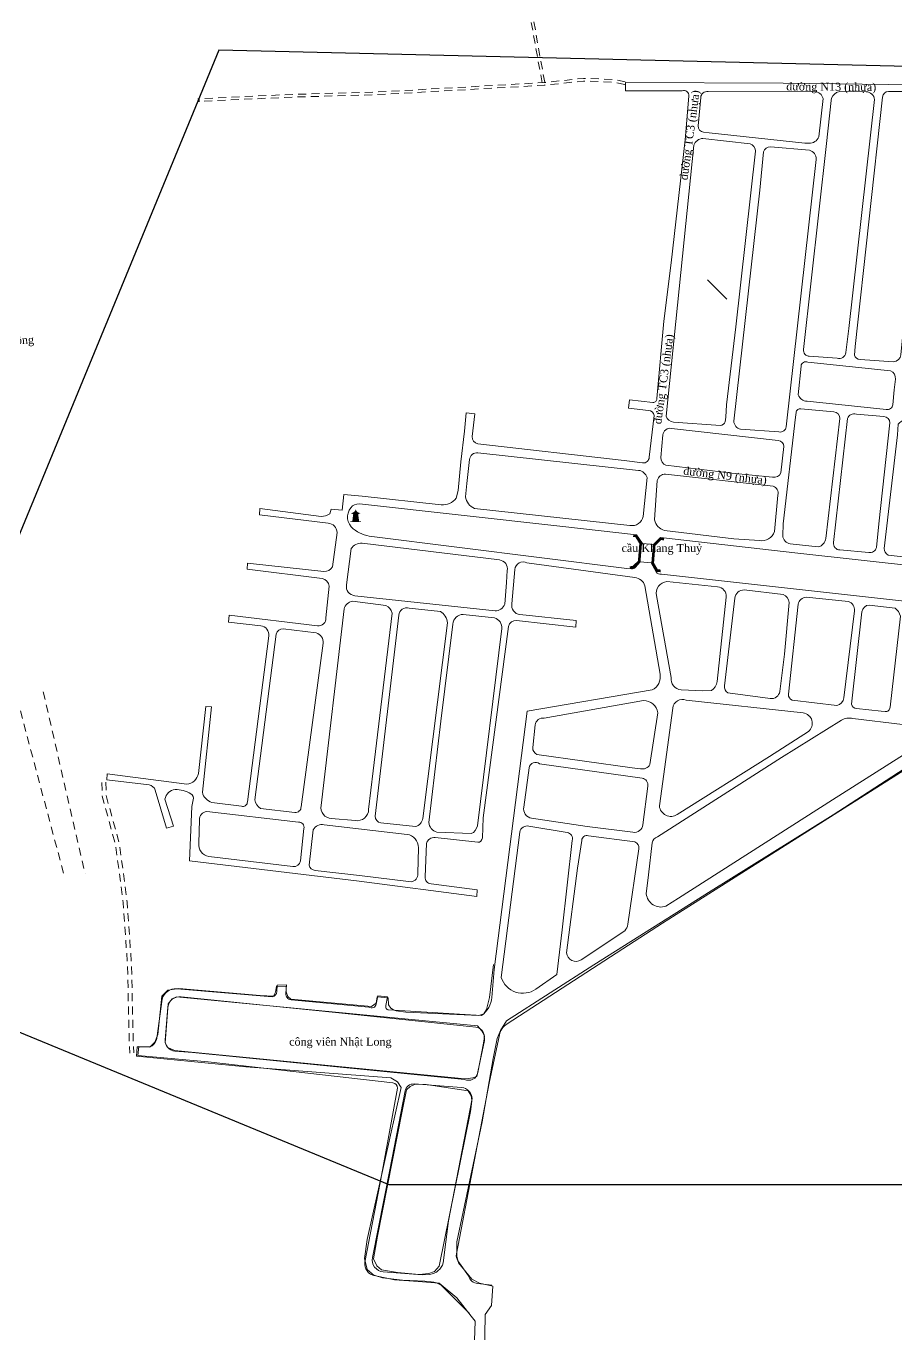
# Model space of a CAD drawing. Header units: metres. Extents: x 556238 to 587446, y 1177111 to 1219372.
# Drawn here: x 576686 to 577338, y 1204942 to 1205923 of the extents above; entities that cross this region are included whole.
import ezdxf

# ---------------------------------------------------------------- set-up
doc = ezdxf.new("R2010")
doc.units = ezdxf.units.M
doc.header["$MEASUREMENT"] = 0
doc.linetypes.add('Xr_Nen GT$0$MON', pattern=[10, 6, -4])
for name, color, linetype, lineweight in [('CNTV-TEXT', 40, 'Continuous', 20), ('Xr_Nen GT$0$CAU-CONG', 4, 'Continuous', 0), ('Xr_Nen GT$0$DUONG BT-NEN BT', 38, 'Continuous', 0), ('Xr_Nen GT$0$DUONG NHUA', 38, 'Continuous', 0), ('Xr_Nen GT$0$DUONG_DA', 38, 'Xr_Nen GT$0$MON', 0), ('Xr_Nen GT$1$SONG_HO', 250, 'Continuous', 0)]:
    doc.layers.add(name, color=color, linetype=linetype, lineweight=lineweight)
doc.layers.add('VUNG DAN CU', color=8, linetype='Continuous')
doc.styles.add('ARIAL', font='arial.ttf')
doc.styles.add('Xr_Nen GT$0$Style-Times New Roman IF', font='times.ttf')

# ---------------------------------------------------------------- blocks, each defined once
blk = doc.blocks.new('*U13', base_point=(4, 1))
at = {"color": 0}
for points in [[(4, 0), (4, 1), (3.992, 0.942)], [(3.74, 0.039), (3.599, 0.039), (3.599, 0)], [(3.74, 0.039), (3.599, 0), (4, 0)], [(3.65, 0.678), (3.619, 0.68), (3.814, 0.582)], [(3.708, 0.68), (3.65, 0.678), (3.814, 0.582)], [(3.765, 0.693), (3.708, 0.68), (3.814, 0.582)], [(3.814, 0.582), (3.74, 0.039), (4, 0)], [(3.82, 0.716), (3.765, 0.693), (3.814, 0.582)], [(3.814, 0.582), (4, 0), (3.948, 0.834)], [(3.814, 0.582), (3.948, 0.834), (3.912, 0.787)], [(3.912, 0.787), (3.869, 0.747), (3.814, 0.582)], [(3.869, 0.747), (3.82, 0.716), (3.814, 0.582)], [(4, 0), (3.975, 0.886), (3.948, 0.834)], [(4, 0), (3.992, 0.942), (3.975, 0.886)]]:
    blk.add_solid(points, dxfattribs=at)
blk = doc.blocks.new('Xr_Nen GT$0$chua')
at = {"linetype": 'Continuous'}
blk.add_blockref('*U13', (0, 1), dxfattribs=at)
at = {"linetype": 'Continuous', "xscale": -1}
blk.add_blockref('*U13', (0, 1), dxfattribs=at)

msp = doc.modelspace()

# ---------------------------------------------------------------- linework, layer by layer
at = {"layer": 'VUNG DAN CU', "ltscale": 5}
msp.add_lwpolyline([(576830.13069, 1205904.59098), (576549.0182, 1205222.34413), (576957.79851, 1205053.9106), (578708.6373, 1205053.9106), (578708.6373, 1205860.20738)], close=True, dxfattribs=at)
at = {"layer": 'Xr_Nen GT$0$CAU-CONG', "const_width": 2, "flags": 128}
for points in [[(577141.00974, 1205540.5538), (577143.18968, 1205540.32043), (577146.61528, 1205534.74542), (577145.50872, 1205521.16058), (577141.24389, 1205517.0032), (577138.51337, 1205516.32762)], [(577161.54519, 1205514.08611), (577158.93335, 1205514.16519), (577155.60918, 1205519.83272), (577156.71487, 1205533.4192), (577161.57922, 1205538.2003), (577164.22008, 1205537.9718)]]:
    msp.add_lwpolyline(points, dxfattribs=at)
at = {"layer": 'Xr_Nen GT$0$DUONG NHUA', "flags": 128}
for points in [[(576860.79895, 1205555.99767), (576861.11435, 1205560.8823), (576907.00452, 1205554.73714, 0.098428912), (576913.47008, 1205556.78548), (576914.4317, 1205560.42031), (576922.78981, 1205559.55373), (576923.97256, 1205571.45017), (576937.69233, 1205570.18957), (576997.01374, 1205563.6439, 0.272799286), (577008.23306, 1205568.69106), (577009.73371, 1205574.46652), (577011.62611, 1205595.73829), (577014.38792, 1205618.86815), (577015.65217, 1205632.60629), (577022.11773, 1205631.73971), (577020.30417, 1205614.87978, 0.402101315), (577024.56208, 1205609.36488), (577134.12891, 1205596.73863), (577148.1052, 1205595.00207, 0.456765863), (577152.9547, 1205599.37101), (577156.69384, 1205630.68937, 0.368660946), (577152.55972, 1205634.42284), (577137.37513, 1205636.17043), (577138.24968, 1205642.36634), (577155.8193, 1205640.38047, 0.483444274), (577158.68918, 1205643.26578), (577164.06405, 1205701.23916), (577169.54171, 1205745.00818), (577179.98634, 1205837.40162), (577182.79088, 1205870.14675, 0.544563751), (577177.7035, 1205874.08625), (577135.15029, 1205874.07552), (577135.15029, 1205880.37777), (577253.36391, 1205879.7679), (577391.36656, 1205878.14916)], [(577269.65226, 1205834.9572), (577197.88003, 1205842.58966), (577193.83788, 1205843.06229, -0.377362834), (577189.62371, 1205847.74562), (577191.63632, 1205868.96037, -0.451534731), (577197.13526, 1205873.49445), (577277.1446, 1205873.78527, -0.286665703), (577283.4866, 1205868.34389), (577280.10774, 1205839.60806, -0.341073489), (577272.80145, 1205834.87665), (577269.65226, 1205834.9572)], [(577211.23444, 1205717.72514), (577196.66329, 1205732.34735, 7.886368327)], [(577214.86905, 1205587.45205), (577165.5096, 1205593.29209, -0.341203), (577161.74825, 1205599.16437), (577163.23704, 1205615.99817, -0.446210484), (577169.74142, 1205620.87328), (577249.84588, 1205611.86071, -0.365011852), (577254.07735, 1205607.39782), (577251.68378, 1205587.50092, -0.356432222), (577245.49792, 1205584.36214), (577214.86905, 1205587.45205)], [(577136.26572, 1205515.75095), (576944.87173, 1205539.78439, -0.137616786), (576931.03834, 1205545.60751, -0.411748877), (576929.1674, 1205561.43507, -0.24919172), (576935.63579, 1205564.31465), (577085.96914, 1205547.60358), (577143.58603, 1205541.06357), (577147.87696, 1205534.6645), (577156.1384, 1205533.76861), (577161.38992, 1205539.01584), (577264.47712, 1205527.42822), (577454.42127, 1205506.27298), (577459.86491, 1205508.00071), (577462.49076, 1205508.64064), (577555.92215, 1205498.0091, -0.430213813), (577563.98138, 1205487.29554), (577571.3935, 1205486.5544), (577577.0642, 1205492.67116, -0.265198093), (577584.02375, 1205494.86036), (577874.85642, 1205461.1913)], [(576847.16411, 1205337.58444), (576848.02883, 1205337.46064, 0.470546163), (576851.62819, 1205340.73015), (576867.80744, 1205465.23505, 0.432324453), (576861.63117, 1205472.76596), (576837.53299, 1205475.51812), (576838.05635, 1205480.7479), (576904.27379, 1205472.81973, 0.46961191), (576910.57559, 1205478.79639), (576912.89374, 1205502.53521, 0.35027435), (576907.70341, 1205508.39957), (576851.46748, 1205515.41274), (576851.7588, 1205519.87904), (576908.99911, 1205513.58419, 0.269272926), (576915.42323, 1205517.03065), (576918.90817, 1205542.86139, 0.382433035), (576912.27196, 1205549.88604), (576860.79895, 1205555.99767)], [(577098.12284, 1205476.80727), (577056.01138, 1205481.25544, -0.431492331), (577050.00721, 1205489.38964), (577052.14641, 1205515.05943, -0.537910562), (577061.35575, 1205520.09798), (577142.20174, 1205509.13179, -0.27850284), (577149.85083, 1205502.97077), (577161.11035, 1205436.52339, -0.324058409), (577155.29638, 1205424.75624), (577061.50944, 1205408.7669), (577036.78234, 1205215.1805), (577034.97643, 1205194.17413, -0.218449576), (577027.34229, 1205180.71317), (576957.56179, 1205184.88438, -0.517183721), (576955.59158, 1205188.05156), (576956.81297, 1205194.71686), (576949.57854, 1205195.37393), (576948.26327, 1205189.08422, -0.53684644), (576942.78642, 1205186.9013), (576884.37133, 1205192.47065, -0.417333632), (576880.59764, 1205197.08958), (576880.88069, 1205203.59378), (576873.99381, 1205203.40527), (576873.71076, 1205198.5035, -0.351242002), (576870.31435, 1205194.73295), (576798.65979, 1205200.59194, 0.362418167), (576787.6894, 1205192.86225), (576783.63231, 1205163.61525, -0.280475828), (576778.0588, 1205156.78938), (576770.12614, 1205157.40084), (576769.50527, 1205150.72247), (576822.15595, 1205145.79539), (576960.74505, 1205130.13972, -0.378537938), (576964.30089, 1205126.20271), (576951.12122, 1205055.14916), (576939.82693, 1204995.72176, 0.441037628), (576947.38265, 1204985.63566), (576952.90679, 1204983.93082), (576968.01824, 1204982.1793), (576984.82208, 1204981.27337), (576989.41588, 1204980.91099, -0.133799952), (576997.15294, 1204978.13278), (577017.87303, 1204957.3548)], [(577136.26572, 1205515.75095), (577139.6975, 1205515.5646, 0.194743601), (577142.58421, 1205516.55475), (577146.24792, 1205520.94913), (577154.43408, 1205520.21728), (577158.18248, 1205513.28628, 0.350165598), (577162.1487, 1205511.60291), (577553.48153, 1205468.01425), (577556.34952, 1205467.62423), (577561.79085, 1205473.53954), (577569.84402, 1205472.75663), (577573.8053, 1205466.2324, 0.091594738), (577577.91277, 1205464.83427), (577687.95997, 1205452.6706)], [(577293.79072, 1205413.20729), (577260.34135, 1205417.12572, -0.367809883), (577257.49623, 1205421.50515), (577264.74688, 1205488.97983, -0.340262199), (577270.71935, 1205494.32176), (577302.37237, 1205491.09775, -0.353108295), (577306.94804, 1205484.07143), (577298.95782, 1205418.7841, -0.323363502), (577293.79072, 1205413.20729, 0.934884763)], [(576947.61093, 1205330.08653), (576965.15386, 1205480.85606, -0.4600522), (576972.96516, 1205486.1156), (576996.45627, 1205483.61018, -0.23591273), (577001.73509, 1205475.17085), (576983.20967, 1205328.32677, -0.316936981), (576977.78759, 1205322.3807), (576951.73548, 1205325.15552, -0.404122565), (576947.61093, 1205330.08653, -8.927891459)], [(577098.12284, 1205476.80727), (577097.9608, 1205471.953), (577053.57313, 1205476.80153, 0.390811098), (577047.55939, 1205472.35835), (577028.57897, 1205328.89669), (577027.92629, 1205313.82635, -0.408004574), (577024.36611, 1205310.49143), (576992.5308, 1205313.9953, 0.364553344), (576985.92002, 1205309.57341), (576984.89319, 1205284.5678, 0.416531931), (576989.45274, 1205279.40387), (577024.06272, 1205274.90971), (577023.83391, 1205269.73808), (576935.42466, 1205281.31966), (576808.32784, 1205296.58924), (576810.03894, 1205337.44807)], [(576861.57603, 1205335.97731), (576887.31694, 1205332.9195, 0.462364346), (576891.92124, 1205337.21329), (576908.40574, 1205459.92204, 0.381026392), (576903.26904, 1205467.51888), (576878.59988, 1205470.47473, 0.384138354), (576873.14099, 1205466.62465), (576857.18588, 1205342.42057, 0.233163909), (576861.57603, 1205335.97731)], [(576746.43943, 1205361.81749), (576806.28294, 1205354.09346, 0.326437273), (576814.94034, 1205362.09097), (576820.56917, 1205412.36812), (576824.86653, 1205412.06149), (576817.89966, 1205348.0051, 0.262134746), (576824.97738, 1205340.32178), (576847.16411, 1205337.58444)], [(577163.04422, 1205249.80757), (577346.174, 1205365.89218, -0.27761965), (577357.65832, 1205366.1606), (577385.32771, 1205353.38495, -0.391827431), (577387.58131, 1205346.61943), (577386.6778, 1205342.85856)], [(576746.19393, 1205357.34266), (576746.19393, 1205357.34266), (576777.95778, 1205353.5175, -0.310586674), (576782.50412, 1205349.5129), (576791.06373, 1205321.00931), (576796.14834, 1205322.62314), (576789.80531, 1205342.7914, -0.324562609), (576797.52482, 1205350.18734, -0.117548582), (576809.26229, 1205346.97606, -0.401294544), (576810.87747, 1205342.31393), (576810.03894, 1205337.44807)], [(576885.68155, 1205292.32143), (576822.7426, 1205299.75853, -0.403088821), (576815.19026, 1205309.97808), (576815.69367, 1205327.28739, -0.368850824), (576821.14296, 1205333.67091), (576889.94165, 1205325.68753, -0.511679509), (576894.02975, 1205320.78598), (576891.48501, 1205296.57346, -0.394978845), (576885.68155, 1205292.32143)], [(576902.3676, 1205289.31112, -0.285005636), (576897.97933, 1205293.39178), (576901.02692, 1205319.90051, -0.351946179), (576909.30567, 1205323.53647), (576971.37424, 1205316.37474, -0.390372429), (576979.91439, 1205306.47021), (576979.39565, 1205287.05819, -0.40360597), (576974.40596, 1205280.91567), (576935.74346, 1205285.51897), (576902.3676, 1205289.31112)], [(577034.92831, 1204978.46206), (577024.47623, 1204979.54993, -0.304208288), (577017.50816, 1204985.35188), (577009.52392, 1204996.73821, -0.210001315), (577008.50775, 1205001.81491), (577033.00902, 1205129.90883), (577040.6738, 1205166.04472, -0.202281024), (577046.51647, 1205174.43666), (577137.44895, 1205233.31638), (577163.04422, 1205249.80757)]]:
    msp.add_lwpolyline(points, format="xyb", dxfattribs=at)
for points in [[(577302.61109, 1205695.84659), (577300.46496, 1205677.76515, -0.468091369), (577293.89244, 1205673.48656), (577273.07943, 1205674.97909, -0.415125528), (577268.69774, 1205680.05369), (577285.9143, 1205834.60815), (577289.41503, 1205866.78389, -0.243431812), (577293.36909, 1205872.74146), (577296.82105, 1205873.80756), (577315.64991, 1205873.43129, -0.384647733), (577321.98896, 1205867.47371)], [(577307.37411, 1205682.27835), (577327.94918, 1205869.4173, -0.359941982), (577332.35169, 1205873.68869), (577356.48326, 1205873.49743, -0.516819662), (577360.43914, 1205867.8235), (577341.71212, 1205676.12683, -0.371974729), (577336.2023, 1205670.8776), (577311.15186, 1205672.54199, -0.314735526), (577306.9234, 1205675.93478)], [(577210.89177, 1205638.56233), (577210.49414, 1205629.34698), (577209.94891, 1205625.9536, -0.323756234), (577206.36316, 1205623.167), (577171.24637, 1205625.68246, -0.309978024), (577165.72414, 1205630.08161), (577186.57324, 1205833.22346, -0.317156241), (577193.33806, 1205838.38051), (577228.64384, 1205834.37055, -0.315146864), (577232.80299, 1205828.81291), (577217.9, 1205696.99544)], [(577235.86349, 1205799.48759), (577238.82924, 1205828.31391, -0.35907468), (577243.86326, 1205832.03393), (577273.18956, 1205829.57209, -0.364121896), (577278.11874, 1205822.70846), (577255.74522, 1205622.10518, -0.421897653), (577250.34295, 1205618.22421), (577221.5878, 1205620.26492, -0.347187742), (577216.47398, 1205626.33591)], [(577336.71281, 1205649.78158), (577335.73961, 1205638.67331, -0.450651007), (577330.69297, 1205635.21279), (577271.41974, 1205641.244, -0.303314874), (577264.84427, 1205646.01889), (577266.86825, 1205667.67388, -0.522329859), (577271.91489, 1205670.54119), (577334.06623, 1205664.11448, -0.314690079), (577337.72751, 1205657.88552)], [(577253.47615, 1205549.27929), (577262.82807, 1205629.42398), (577263.19164, 1205632.81451, -0.435147584), (577266.82734, 1205635.53904), (577291.53872, 1205633.4001, -0.405624319), (577295.90095, 1205628.36344), (577285.38298, 1205538.35311, -0.3127878), (577279.7784, 1205531.99663), (577258.80468, 1205534.43344, -0.368406959), (577253.19543, 1205540.46452)], [(577325.29459, 1205549.22324), (577323.35428, 1205531.54215, -0.430046509), (577317.61097, 1205527.89737), (577296.08384, 1205529.73636, -0.441406408), (577291.22276, 1205535.34204), (577301.66341, 1205628.42123, -0.37506389), (577308.35183, 1205631.60727), (577329.03923, 1205629.89769, -0.385806436), (577333.47225, 1205625.15748)], [(577339.23165, 1205615.99248), (577339.72389, 1205624.00952, -0.205250219), (577344.79404, 1205627.10813), (577371.28056, 1205624.15572, -0.459568837), (577375.23184, 1205619.34628), (577366.02559, 1205529.96669, -0.355528227), (577358.9236, 1205522.94939), (577332.21256, 1205525.93842, -0.256304698), (577329.19316, 1205530.92756)], [(577016.12362, 1205579.47434), (577018.21763, 1205597.54872, -0.408221579), (577024.54449, 1205602.66824), (577145.06612, 1205589.45243, -0.311342909), (577151.37421, 1205583.99879), (577148.51139, 1205554.96077, -0.415599338), (577138.53254, 1205548.14827), (577021.96263, 1205560.91953, -0.280055121), (577015.32977, 1205569.68325)], [(577216.49346, 1205538.03907), (577164.54416, 1205544.45602, -0.307013498), (577157.03716, 1205552.35767), (577159.06035, 1205581.8169, -0.35738387), (577165.21888, 1205586.6935), (577245.92532, 1205577.5889, -0.408948848), (577249.5205, 1205570.92894), (577246.85444, 1205543.50693, -0.374495582), (577235.73956, 1205536.75093)], [(577045.93795, 1205505.35353), (577044.71917, 1205489.08867, -0.305819918), (577037.40703, 1205484.04393), (576932.13246, 1205495.43805, -0.429021117), (576925.95199, 1205503.52702), (576929.43394, 1205530.75105, -0.245441858), (576937.70354, 1205534.92597), (577040.72311, 1205522.22547, -0.433616174), (577046.55551, 1205514.22351)], [(577193.3026, 1205424.04766), (577176.97602, 1205424.95956, -0.43847361), (577169.47193, 1205434.07869), (577158.41513, 1205495.55685, -0.430856765), (577166.16384, 1205506.05827), (577204.29698, 1205502.18273, -0.409656171), (577210.71234, 1205494.43983), (577203.91396, 1205431.06453, -0.230419909), (577199.65832, 1205424.27363)], [(577254.41992, 1205451.56913), (577250.89655, 1205423.64816, -0.432170633), (577243.72833, 1205418.42815), (577211.89657, 1205422.5556, -0.255900571), (577209.46666, 1205427.7756), (577217.2877, 1205493.55696, -0.374775147), (577224.21717, 1205499.82484), (577253.44013, 1205496.25101, -0.271151344), (577258.0062, 1205490.47205)], [(576946.08094, 1205364.08568), (576942.57657, 1205335.22251, -0.460142691), (576932.66048, 1205326.78741), (576914.61631, 1205328.25231, -0.438183721), (576906.94758, 1205338.05578), (576924.12591, 1205485.56917, -0.28066663), (576930.51432, 1205491.32001), (576955.47109, 1205488.19686, -0.241773624), (576960.16208, 1205482.44429)], [(577326.87453, 1205408.83352), (577308.43566, 1205410.78988, -0.312348067), (577304.63961, 1205414.19379), (577312.55225, 1205483.44498, -0.37820668), (577318.06299, 1205488.41519), (577337.38492, 1205486.17366, -0.175119754), (577341.43168, 1205480.20663), (577333.6275, 1205411.78754, -0.441274162), (577329.98413, 1205408.52595)], [(576996.78505, 1205401.26137), (577005.62301, 1205474.20586, -0.369068703), (577013.48265, 1205481.42726), (577036.98472, 1205478.89178, -0.339995155), (577042.58588, 1205470.76777), (577024.15121, 1205322.9146, -0.271128574), (577019.41919, 1205317.02026), (576993.82973, 1205318.21621, -0.335362513), (576987.77496, 1205325.45249)], [(577140.12651, 1205366.29239), (577068.65485, 1205376.3627, -0.288055), (577065.64355, 1205381.52058), (577067.54474, 1205398.51616, -0.428103198), (577074.24332, 1205403.61272), (577148.80661, 1205416.74915, -0.377243668), (577159.43814, 1205407.72268), (577153.55254, 1205368.73429, -0.334574458), (577146.47389, 1205365.68902)], [(577243.30504, 1205374.74239), (577174.06284, 1205331.29039, -0.553640011), (577160.61552, 1205337.80022), (577170.66954, 1205411.1508, -0.47859214), (577180.71222, 1205417.19566), (577268.37934, 1205407.51193, -0.670364183), (577272.37222, 1205393.60878)], [(577152.52727, 1205286.14176), (577155.17485, 1205309.98359, -0.321333946), (577159.26236, 1205314.52889), (577252.28552, 1205374.09436), (577297.12385, 1205402.04533, -0.213115467), (577305.72988, 1205403.23599), (577342.98605, 1205398.87052, -0.549091355), (577351.1948, 1205381.87118, -0.110249721), (577348.41439, 1205379.02687), (577290.52419, 1205342.32631), (577174.88028, 1205268.67166), (577165.4138, 1205262.58624, -0.487366376), (577150.84967, 1205271.84669)], [(577106.42183, 1205322.4597), (577064.80779, 1205328.56219, -0.434574666), (577059.01086, 1205336.94019), (577062.94555, 1205366.3658, -0.602935854), (577070.81284, 1205369.26184), (577147.66398, 1205358.59367, -0.42128205), (577152.01177, 1205352.69805), (577148.28519, 1205323.6336, -0.4209882), (577140.82405, 1205318.00459)], [(577087.83678, 1205244.75142), (577083.6173, 1205211.24493), (577068.0672, 1205200.34323, -0.498890885), (577041.9704, 1205209.11193), (577056.06337, 1205318.15435, -0.45877055), (577062.70823, 1205322.54663), (577091.43469, 1205317.84795, -0.439562418), (577095.31948, 1205311.92348)], [(577099.21592, 1205290.98349), (577102.4056, 1205311.91502, -0.47429213), (577107.41928, 1205315.42848), (577142.33126, 1205310.78266, -0.311283494), (577145.33944, 1205305.70408), (577136.93422, 1205249.04235, -0.137488078), (577134.75572, 1205244.17101), (577101.9673, 1205222.37615, -0.569092397), (577090.97187, 1205227.66205)], [(577028.86185, 1205159.82748), (577024.59456, 1205137.79834, -0.492531962), (577014.42707, 1205132.70828), (576810.43882, 1205152.91363), (576797.33235, 1205153.92877, -0.40210599), (576789.98178, 1205162.16138), (576792.11247, 1205186.78265, -0.434792425), (576801.9677, 1205194.49791), (576917.75088, 1205182.92426), (577018.16842, 1205172.45676), (577022.97208, 1205171.8379, -0.366329983), (577029.37283, 1205164.83318)], [(576982.84543, 1204986.18715), (576953.48228, 1204988.31169, -0.434493803), (576945.37141, 1204999.08485), (576958.4165, 1205064.75756), (576969.90813, 1205124.021, -0.379922857), (576976.75554, 1205129.26007), (577012.32333, 1205126.56448, -0.383999066), (577020.14368, 1205118.36736), (577002.40168, 1205026.54588), (576998.57827, 1204995.13824, -0.301318018), (576988.39426, 1204986.43027)]]:
    msp.add_lwpolyline(points, format="xyb", close=True, dxfattribs=at)
for points in [[(577366.67376, 1205367.46513), (577357.15042, 1205369.46853), (577350.96845, 1205368.1329), (577344.1346, 1205365.69623), (577291.09942, 1205331.12125), (577199.37217, 1205274.21662), (577111.48297, 1205218.58204), (577045.90126, 1205176.57662), (577041.44944, 1205169.43767), (577038.985, 1205163.33038), (577036.02778, 1205148.25922), (577027.73973, 1205100.82872), (577008.79211, 1205010.78066), (577008.69442, 1205000.10634), (577010.07443, 1204995.08262), (577020.04103, 1204982.8207), (577025.75851, 1204979.96403), (577035.61647, 1204977.69842), (577034.63476, 1204963.07673), (577029.9031, 1204956.37837), (577029.50868, 1204924.85709)], [(576746.43943, 1205361.81749), (576746.19393, 1205357.34266)], [(577036.15149, 1205218.96174), (577033.2043, 1205194.16652), (577031.0738, 1205185.06262), (577028.98051, 1205181.7598), (577025.28968, 1205180.54878), (576970.55152, 1205183.20501), (576963.33511, 1205184.19588), (576961.24159, 1205184.85643), (576959.20353, 1205186.17752), (576957.606, 1205188.70963), (576957.3305, 1205193.93906), (576948.90208, 1205194.5996), (576948.24106, 1205189.97568), (576944.81683, 1205187.33155), (576884.30664, 1205192.84475), (576882.04809, 1205194.88143), (576880.67082, 1205198.34936), (576880.78107, 1205202.42281), (576873.56466, 1205202.64296), (576872.7934, 1205198.07408), (576871.19587, 1205195.21175), (576861.15622, 1205195.51387), (576800.36916, 1205200.7998), (576792.10942, 1205199.50144), (576787.56196, 1205195.23566), (576784.39429, 1205166.45199), (576782.35258, 1205160.51693), (576778.73319, 1205157.17849), (576768.90399, 1205157.17507), (576768.38061, 1205150.1096), (576850.58224, 1205142.12616), (576959.20193, 1205133.82088), (576964.16412, 1205130.96441), (576967.08141, 1205126.67881), (576941.61104, 1205012.53132), (576939.44356, 1204998.4521), (576941.61104, 1204990.14907), (576946.84964, 1204985.63649), (576961.93296, 1204982.4777), (576979.63525, 1204981.21418), (576995.47111, 1204979.90167), (577008.65767, 1204968.89108), (577019.58635, 1204955.17292), (577022.38632, 1204951.38237), (577019.9438, 1204879.32733)]]:
    msp.add_lwpolyline(points, dxfattribs=at)
for points in [[(576790.05622, 1205160.07039), (576792.18124, 1205189.4256), (576795.21493, 1205193.13906), (576798.55197, 1205194.73056), (576798.55197, 1205194.73056), (577024.18121, 1205172.94445), (577027.24457, 1205169.24367), (577029.29245, 1205165.75758), (577029.444, 1205161.74093), (577023.8313, 1205134.89353), (577020.7216, 1205133.90832), (577017.15722, 1205133.30203), (577009.72466, 1205133.68095), (576796.89486, 1205154.37988), (576792.11687, 1205156.72921)], [(576967.76106, 1205108.9357), (576971.03053, 1205124.75914), (576973.84374, 1205127.43206), (576977.53342, 1205129.22927), (576985.65028, 1205128.95281), (577017.18004, 1205124.08054), (577019.12452, 1205120.93365), (577019.70611, 1205119.33649), (577020.09801, 1205116.3594), (577018.92206, 1205108.52517), (576995.4813, 1204992.52641), (576992.0185, 1204988.6654), (576987.62808, 1204987.17685), (576980.57191, 1204986.47181), (576964.26447, 1204987.80363), (576952.34745, 1204989.91886), (576948.66256, 1204992.8175), (576946.23214, 1204998.1448), (576949.13299, 1205015.22356)]]:
    msp.add_lwpolyline(points, close=True, dxfattribs=at)
at = {"layer": 'Xr_Nen GT$0$DUONG_DA', "flags": 128}
for points in [[(577072.71957, 1205880.13883), (577069.64728, 1205896.95296), (577061.0219, 1205945.56159), (577050.96622, 1205997.40534), (577039.34143, 1206057.87618), (577032.18584, 1206098.70431), (577023.47127, 1206147.96597), (577014.08582, 1206191.43015), (577005.14248, 1206235.25239), (576998.32233, 1206275.05393), (576990.05556, 1206331.92202), (576980.55902, 1206388.57405), (576972.8478, 1206434.28431), (576967.25855, 1206469.85292)], [(577074.687, 1205880.49831), (577071.61563, 1205897.30743), (577062.98835, 1205945.92674), (577052.92994, 1205997.78454), (577041.30857, 1206058.23761), (577034.15554, 1206099.05114), (577025.43415, 1206148.35137), (577016.04316, 1206191.8412), (577007.10841, 1206235.62134), (577000.29788, 1206275.36673), (576992.03163, 1206332.23124), (576982.53133, 1206388.90572), (576974.82181, 1206434.6059), (576969.23431, 1206470.16339)], [(577135.08563, 1205880.77156), (577127.4035, 1205882.5566), (577103.76327, 1205883.44463), (577074.06687, 1205880.2655), (577008.61598, 1205876.56377), (576946.08164, 1205873.0373), (576886.06395, 1205871.44917), (576814.40092, 1205868.09828)], [(577134.63296, 1205878.82346), (577127.13722, 1205880.56519), (577103.83253, 1205881.44061), (577074.22988, 1205878.27153), (577008.72891, 1205874.56696), (576946.16442, 1205871.03879), (576886.13712, 1205869.45041), (576814.49434, 1205866.10046)], [(576698.59693, 1205423.39043), (576729.90943, 1205286.81575)], [(576678.82197, 1205418.77422), (576714.69626, 1205283.94758)], [(576742.53476, 1205355.42484), (576742.741, 1205345.08056), (576752.8652, 1205308.29625), (576758.50145, 1205265.07944), (576761.72634, 1205218.96342), (576762.93482, 1205165.40422), (576763.48307, 1205152.36551)], [(576745.53417, 1205355.48464), (576745.73293, 1205345.51519), (576755.81302, 1205308.89114), (576761.48787, 1205265.37833), (576764.72398, 1205219.10197), (576765.9334, 1205165.50108), (576766.48042, 1205152.49154)]]:
    msp.add_lwpolyline(points, dxfattribs=at)
at = {"layer": 'Xr_Nen GT$1$SONG_HO'}
msp.add_line((576815.61535, 1205868.32134), (576815.38821, 1205865.81949), dxfattribs=at)
msp.add_line((576815.61535, 1205868.32134), (576815.38821, 1205865.81949), dxfattribs=at)
msp.add_line((576815.61535, 1205868.32134), (576815.38821, 1205865.81949), dxfattribs=at)
msp.add_line((576815.61535, 1205868.32134), (576815.38821, 1205865.81949), dxfattribs=at)

# ---------------------------------------------------------------- block references
at = {"layer": 'Xr_Nen GT$0$DUONG NHUA', "xscale": 10, "yscale": 10, "zscale": 10}
msp.add_blockref('Xr_Nen GT$0$chua', (576932.89276, 1205550.73435), dxfattribs=at)

# ---------------------------------------------------------------- texts
at = {"layer": 'Xr_Nen GT$0$CAU-CONG', "char_height": 6, "attachment_point": 1, "style": 'Xr_Nen GT$0$Style-Times New Roman IF'}
for s, insert in [('cầu Khang Thuỷ', (577132.297, 1205534.18288)), ('công viên Nhật Long', (576883.01591, 1205164.05805))]:
    msp.add_mtext_dynamic_manual_height_columns(s, width=107.4331747, gutter_width=5, heights=[0], dxfattribs=dict(at, insert=insert))
at = {"layer": 'Xr_Nen GT$0$DUONG BT-NEN BT', "insert": (576639.03957, 1205688.38156), "char_height": 6, "attachment_point": 1, "rotation": 2.39911349, "style": 'Xr_Nen GT$0$Style-Times New Roman IF'}
msp.add_mtext_dynamic_manual_height_columns('đường bê tông', width=138.7283672, gutter_width=5, heights=[0], dxfattribs=at)
at = {"layer": 'Xr_Nen GT$0$DUONG NHUA', "char_height": 6, "attachment_point": 1, "style": 'Xr_Nen GT$0$Style-Times New Roman IF'}
for s, insert, rotation in [('đường TC3 (nhựa)', (577175.70426, 1205807.62744), 82.18436027), ('đường N13 (nhựa)', (577255.82985, 1205880.43367), 359.53520326), ('đường TC3 (nhựa)', (577156.02613, 1205624.59918), 82.18436027), ('đường N9 (nhựa)', (577179.02901, 1205592.29126), 353.2460815)]:
    msp.add_mtext_dynamic_manual_height_columns(s, width=138.7283672, gutter_width=5, heights=[0], dxfattribs=dict(at, insert=insert, rotation=rotation))

# ---------------------------------------------------------------- next in the draw order: texts
at = {"layer": 'CNTV-TEXT', "color": 5, "insert": (577717.42629, 1205255.05938), "char_height": 62.5, "width": 782.6438364, "attachment_point": 5, "style": 'ARIAL', "bg_fill": 3, "box_fill_scale": 1.2, "bg_fill_color": 256, "bg_fill_transparency": 0}
msp.add_mtext('KDC CÁT TƯỜNG', dxfattribs=at)

doc.saveas('drawing.dxf')
